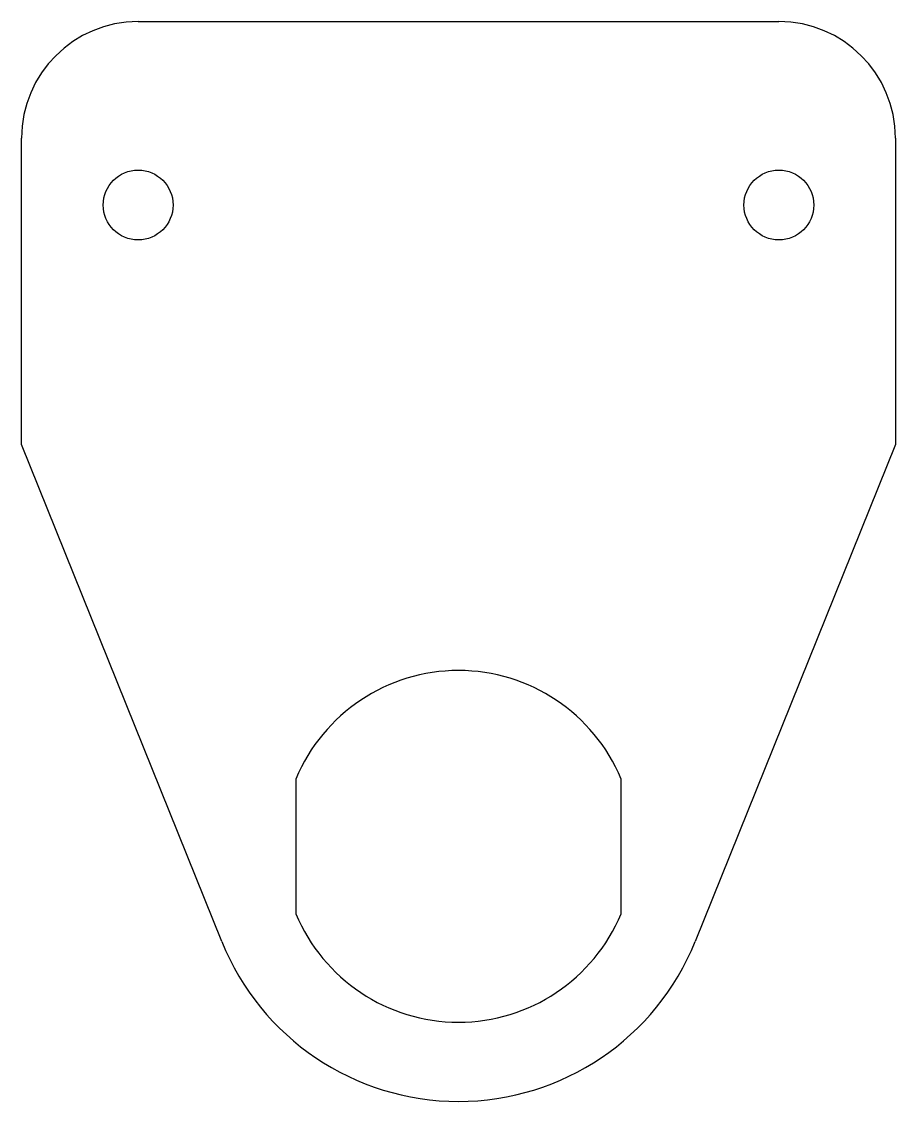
# Model space of a CAD drawing. Header units: millimetres. Extents: x -37.5 to 37.5, y -21.9 to 70.8.
import ezdxf

# ---------------------------------------------------------------- set-up
doc = ezdxf.new("R2010")
doc.units = ezdxf.units.MM

msp = doc.modelspace()

# ---------------------------------------------------------------- linework, layer by layer
at = {"color": 7, "linetype": 'Continuous', "lineweight": 25}
for p, q in [((-27.5, 70.82), (27.5, 70.82)), ((-37.5, 34.5), (-37.5, 60.82)), ((37.5, 60.82), (37.5, 34.5)), ((-20.315, -8.18), (-37.5, 34.5)), ((37.5, 34.5), (20.315, -8.18)), ((-13.95, 5.78), (-13.95, -5.78)), ((13.95, -5.78), (13.95, 5.78))]:
    msp.add_line(p, q, dxfattribs=at)
for centre in [(-27.5, 55.07), (27.5, 55.07)]:
    msp.add_circle(centre, 3, dxfattribs=at)
for centre, radius, start, end in [((-27.5, 60.82), 10, 90, 180), ((27.5, 60.82), 10, 0, 90), ((0, 0), 15.1, 22.50576, 157.49424), ((0, 0), 15.1, 202.50576, 337.49424), ((0, 0), 21.9, 201.93211, 338.06789)]:
    msp.add_arc(centre, radius, start, end, dxfattribs=at)

doc.saveas('drawing.dxf')
